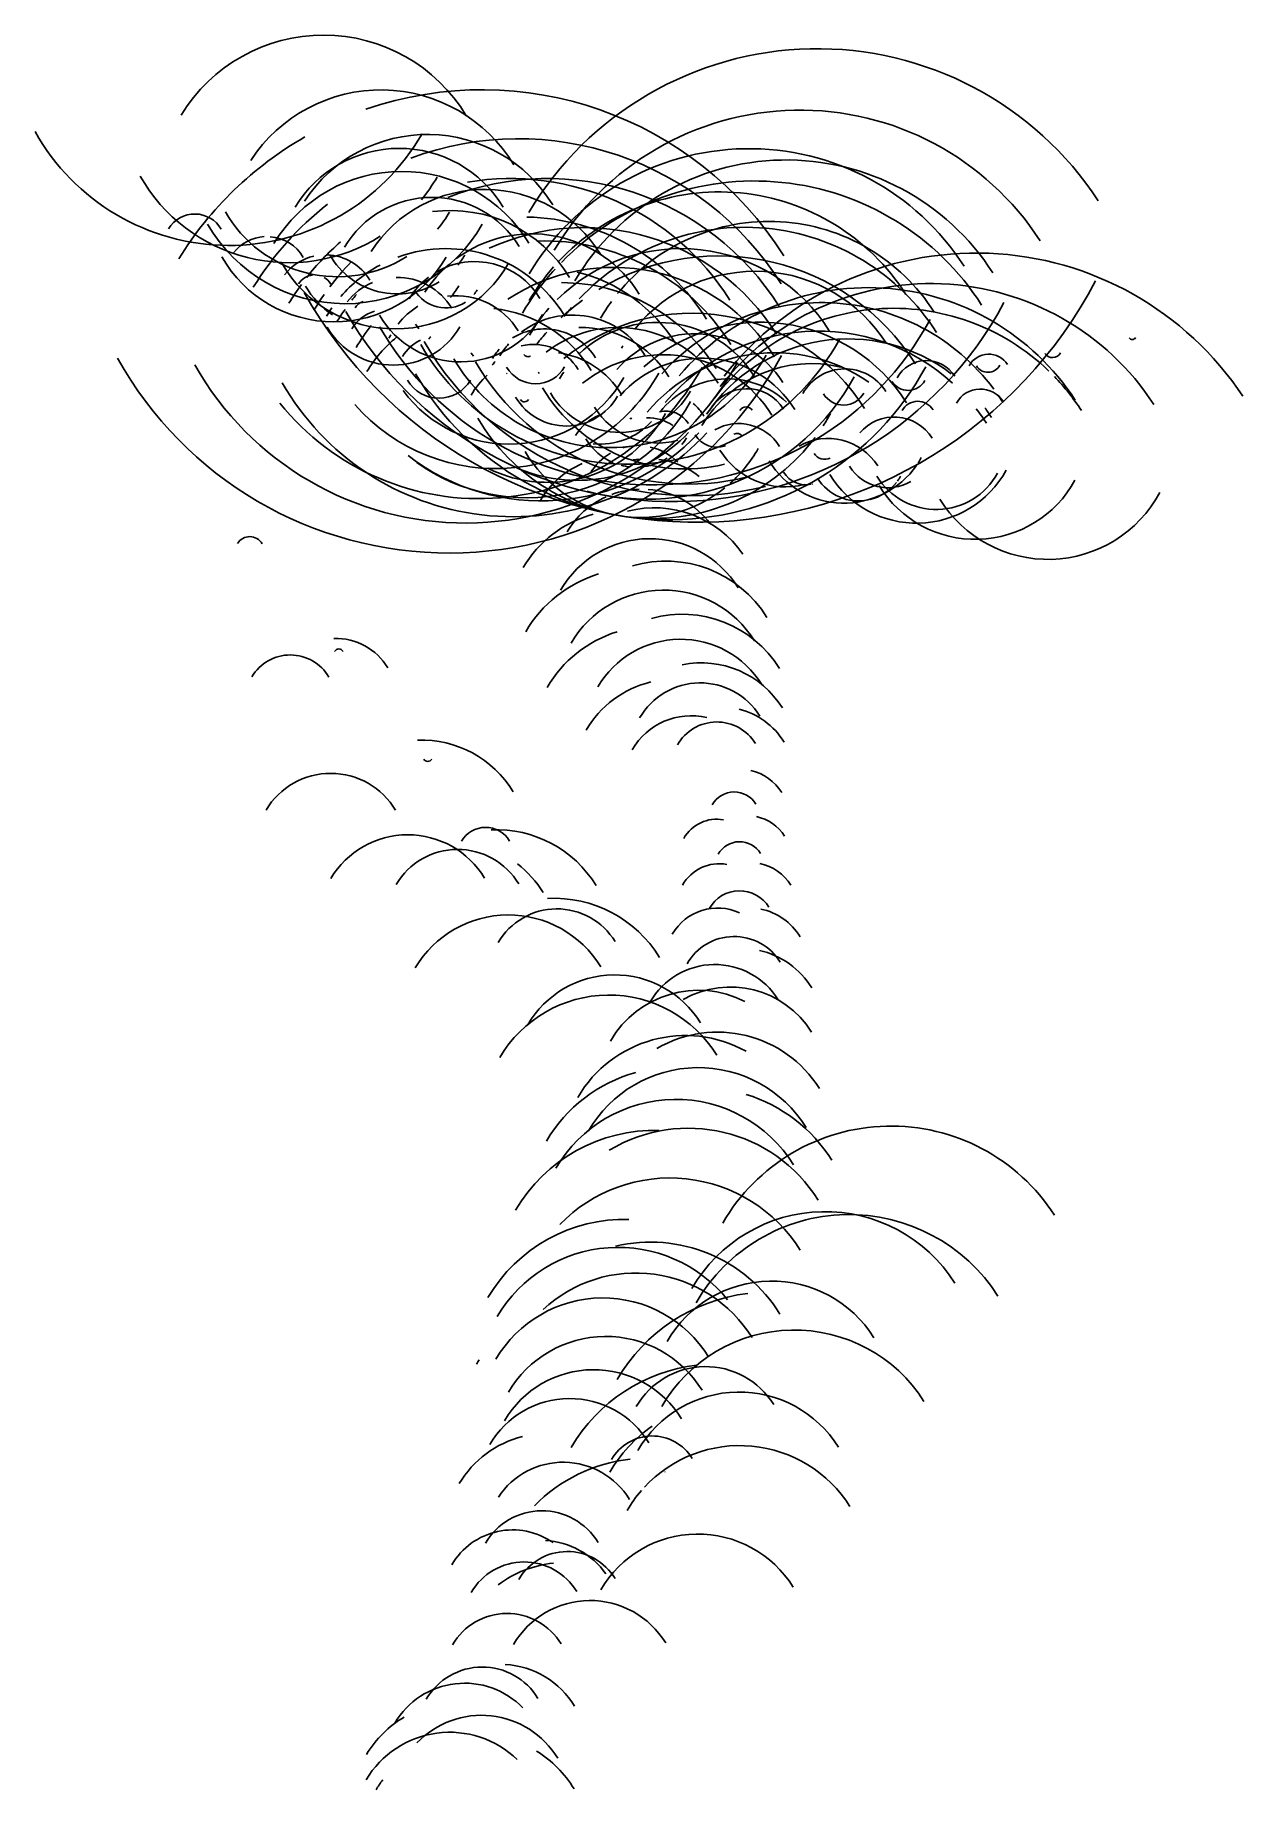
# Model space of a CAD drawing. Extents: x -1.14 to 1.49, y -0.72 to 3.1.
import ezdxf

# ---------------------------------------------------------------- set-up
doc = ezdxf.new("R2010")
doc.units = 0

msp = doc.modelspace()

# ---------------------------------------------------------------- linework, layer by layer
at = {"layer": 'drawinglayer'}
for centre, radius, start, end in [((-0.5107, 2.7367), 0.3628, 31.0999, 148.6536), ((0.5637, 2.3394), 0.7305, 33.1626, 149.2071), ((-0.3858, 2.6415), 0.3386, 31.2145, 146.8433), ((-0.1655, 2.2041), 0.7764, 32.3032, 109.0413), ((0.5265, 2.3143), 0.6219, 32.8761, 149.3756), ((-0.7161, 3.1256), 0.4839, 209.2092, 330.1478), ((-0.1655, 2.2041), 0.7764, 119.7938, 148.2515), ((-0.2845, 2.5643), 0.3189, 31.2718, 147.0119), ((-0.0868, 2.1977), 0.6761, 32.2459, 110.2619), ((-0.3461, 2.5888), 0.2642, 31.0999, 149.0535), ((0.4151, 2.2963), 0.556, 32.6469, 149.3754), ((0.4964, 2.2939), 0.5338, 32.7042, 149.5131), ((-0.586, 2.9762), 0.3721, 209.553, 302.3067), ((-0.3411, 2.4789), 0.3239, 31.2145, 148.9392), ((-0.586, 2.9762), 0.3721, 320.7641, 330.0704), ((-0.1596, 2.4691), 0.2946, 31.3864, 147.2184), ((-0.0229, 2.1924), 0.5948, 32.1313, 111.4416), ((-0.1042, 2.2237), 0.5636, 32.0167, 99.541), ((0.3508, 2.2777), 0.4804, 32.3604, 136.7438), ((0.4273, 2.1946), 0.5874, 32.7042, 135.7143), ((-0.4804, 2.8551), 0.2815, 209.8967, 302.404), ((-0.0868, 2.1977), 0.6761, 127.8725, 148.5448), ((-0.2748, 2.5248), 0.2215, 31.0999, 149.2259), ((-0.2349, 2.4137), 0.304, 31.3291, 97.3639), ((-0.4804, 2.8551), 0.2815, 320.7641, 330.0085), ((-0.7909, 2.6436), 0.0665, 30.1832, 148.9114), ((-0.4641, 2.8595), 0.3446, 209.7821, 330.159), ((0.0559, 2.186), 0.4945, 32.074, 114.6367), ((-0.0777, 2.2322), 0.4714, 31.8448, 88.8406), ((0.4062, 2.1867), 0.4945, 32.475, 136.807), ((0.4592, 2.2688), 0.4251, 32.4177, 140.9056), ((-0.634, 2.5691), 0.0919, 93.495, 141.9159), ((-0.634, 2.5691), 0.0919, 30.4124, 85.5379), ((-0.1042, 2.2237), 0.5636, 130.9665, 141.8129), ((-0.0583, 2.3919), 0.275, 31.501, 126.5077), ((-0.03, 2.1738), 0.4778, 31.9021, 91.8929), ((-0.4879, 2.757), 0.2816, 209.8394, 329.9999), ((-0.3548, 2.7442), 0.2842, 210.0113, 330.1637), ((-0.5069, 2.5087), 0.1125, 102.777, 142.0634), ((-0.5069, 2.5087), 0.1125, 30.6416, 87.8251), ((-0.0229, 2.1924), 0.5948, 135.9512, 142.8585), ((-0.3502, 2.7058), 0.1697, 210.2405, 302.5226), ((-0.245, 2.3329), 0.3019, 118.1895, 139.091), ((-0.245, 2.3329), 0.3019, 31.3291, 110.2181), ((-0.0583, 2.3919), 0.275, 130.5081, 147.3847), ((-0.1815, 2.441), 0.1656, 31.0999, 120.4376), ((-0.3502, 2.7058), 0.1697, 320.7641, 329.933), ((0.2666, 2.2533), 0.3815, 32.074, 134.8134), ((0.3501, 2.1125), 0.5063, 32.4177, 121.0897), ((0.9097, 1.929), 0.6961, 33.5064, 142.0259), ((-0.5299, 2.537), 0.0407, 96.7609, 149.285), ((0.3013, 3.019), 0.9798, 209.3238, 332.3581), ((-0.5299, 2.537), 0.0407, 30.4697, 59.9744), ((-0.35, 2.4342), 0.1379, 113.1475, 142.2436), ((-0.35, 2.4342), 0.1379, 30.8708, 91.1748), ((-0.1815, 2.441), 0.1656, 127.4141, 149.4505), ((0.1198, 2.1807), 0.4132, 31.9594, 123.6969), ((0.4273, 2.1946), 0.5874, 137.6701, 149.3281), ((0.3508, 2.2777), 0.4804, 138.7014, 149.4493), ((0.0075, 2.1655), 0.3952, 31.7875, 90.0172), ((-0.0429, 2.2433), 0.3508, 31.6729, 76.0997), ((0.4291, 2.2485), 0.337, 32.1886, 141.0186), ((-0.1042, 2.2237), 0.5636, 143.8007, 148.7463), ((-0.3835, 2.6503), 0.1928, 210.1832, 236.004), ((-0.0229, 2.1924), 0.5948, 144.8321, 148.7823), ((-0.0777, 2.2322), 0.4714, 140.0765, 142.0189), ((-0.2447, 2.5847), 0.0791, 210.527, 302.6175), ((-0.2228, 2.3738), 0.1585, 31.0426, 96.4404), ((-0.3835, 2.6503), 0.1928, 320.7641, 329.941), ((-0.2447, 2.5847), 0.0791, 320.7641, 329.8727), ((0.3501, 2.1125), 0.5063, 125.9817, 132.7962), ((0.6747, 2.0134), 0.5365, 32.9334, 140.0514), ((0.8105, 1.9783), 0.5803, 33.1626, 142.0937), ((-0.245, 2.3329), 0.3019, 145.1185, 149.0997), ((-0.0777, 2.2322), 0.4714, 145.0039, 148.9614), ((0.2486, 2.9014), 0.8173, 209.6102, 331.9613), ((-0.3763, 2.4173), 0.0845, 106.1001, 149.3815), ((-0.4168, 2.4908), 0.0295, 105.0115, 149.4449), ((-0.212, 2.5934), 0.2052, 210.3551, 330.1699), ((-0.2228, 2.3738), 0.1585, 121.3408, 142.3881), ((-0.1715, 2.2212), 0.285, 31.3864, 83.6748), ((0.0311, 2.3051), 0.1851, 31.3864, 126.7988), ((0.2666, 2.2533), 0.3815, 138.7587, 149.5468), ((0.291, 2.0498), 0.4443, 32.2459, 128.8775), ((0.4062, 2.1867), 0.4945, 139.7327, 142.6568), ((0.4592, 2.2688), 0.4251, 143.858, 149.6838), ((0.5729, 2.05), 0.4673, 36.6576, 138.0819), ((0.73, 2.0183), 0.4865, 45.9968, 143.1147), ((-0.3586, 2.5482), 0.1671, 210.2405, 329.9177), ((-0.03, 2.1738), 0.4778, 142.0819, 149.0056), ((0.2059, 2.806), 0.6856, 209.8394, 331.6403), ((0.0559, 2.186), 0.4945, 148.0979, 149.0749), ((-0.3763, 2.4173), 0.0845, 30.6989, 38.6053), ((-0.0305, 2.3296), 0.1304, 31.2145, 121.7786), ((0.3501, 2.1125), 0.5063, 137.7274, 141.5809), ((0.1306, 2.2073), 0.2558, 31.6729, 127.8739), ((0.2163, 2.227), 0.2471, 31.7302, 133.963), ((0.0493, 2.2386), 0.2246, 31.501, 91.1051), ((0.2976, 2.2246), 0.2249, 31.7875, 139.0588), ((0.4397, 2.0978), 0.3769, 32.3032, 132.1705), ((0.566, 2.0211), 0.4341, 47.6584, 140.0711), ((-0.1715, 2.2212), 0.285, 129.2476, 149.2219), ((-0.2615, 2.3546), 0.0895, 115.382, 149.5091), ((0.1532, 2.6884), 0.5232, 210.1259, 331.2453), ((0.2887, 2.7671), 0.67, 209.954, 284.0353), ((-0.2689, 2.4303), 0.0149, 122.4294, 149.6522), ((-0.2615, 2.3546), 0.0895, 30.8708, 36.8013), ((-0.0305, 2.3296), 0.1304, 138.7014, 149.7005), ((0.0311, 2.3051), 0.1851, 138.7014, 148.668), ((-0.0535, 2.3132), 0.113, 31.1572, 103.8153), ((-0.0255, 2.2197), 0.1901, 31.3291, 82.0028), ((0.4291, 2.2485), 0.337, 148.8428, 149.823), ((0.4709, 2.0465), 0.3616, 55.3933, 140.0586), ((0.6307, 2.0676), 0.3707, 52.7004, 146.1031), ((1.0759, 2.4174), 0.0199, 212.3032, 331.2515), ((1.2495, 2.4449), 0.00801, 212.5323, 331.4151), ((-0.2382, 2.7965), 0.8244, 209.0373, 331.4274), ((-0.2019, 2.7133), 0.6759, 209.3811, 331.1573), ((-0.1724, 2.646), 0.5555, 218.7203, 330.94), ((0.2405, 2.6806), 0.6362, 210.0113, 331.5767), ((0.1104, 2.593), 0.3915, 210.3551, 330.9259), ((0.2832, 2.658), 0.5358, 210.2405, 283.945), ((-0.0535, 2.3132), 0.113, 137.7274, 142.7138), ((-0.0495, 2.414), 0.0732, 210.8135, 330.0906), ((-0.0659, 2.4096), 0.0101, 210.9281, 303.8852), ((0.2285, 2.1253), 0.2785, 31.8448, 129.0054), ((0.3139, 2.1595), 0.2368, 31.8448, 139.0627), ((0.5503, 2.1076), 0.2769, 76.4209, 149.1051), ((0.624, 2.268), 0.1051, 31.9594, 150.5047), ((0.8013, 2.3181), 0.0731, 32.1313, 150.7663), ((0.9368, 2.3564), 0.0486, 32.2459, 150.9643), ((0.9352, 2.3952), 0.0296, 212.1313, 331.1173), ((-0.0982, 2.6297), 0.5786, 209.7248, 316.83), ((-0.1361, 2.5629), 0.407, 221.0694, 330.6741), ((-0.1066, 2.4955), 0.2865, 216.3139, 330.4602), ((-0.2597, 2.3885), 0.0794, 210.527, 329.8556), ((-0.0255, 2.2197), 0.1901, 132.6854, 149.5863), ((-0.0766, 2.3414), 0.0412, 146.8374, 149.8268), ((-0.0766, 2.3414), 0.0412, 30.9853, 35.9727), ((0.276, 2.5153), 0.3602, 210.5843, 283.8285), ((0.2163, 2.227), 0.2471, 145.8061, 149.7556), ((0.1943, 2.6024), 0.5131, 255.1031, 331.2711), ((0.3692, 2.1644), 0.1868, 46.9136, 142.1843), ((0.7616, 2.3677), 0.0415, 211.8448, 330.9499), ((0.73, 2.0183), 0.4865, 32.8761, 44.0053), ((-0.0691, 2.5017), 0.4091, 234.3047, 330.756), ((0.0175, 2.3769), 0.1283, 210.7562, 330.2809), ((-0.0734, 2.3115), 0.0102, 210.8708, 329.9348), ((0.1343, 2.411), 0.1762, 210.8135, 330.5134), ((0.2142, 2.2073), 0.1206, 31.501, 48.5624), ((0.4107, 2.2362), 0.0937, 31.6729, 150.2859), ((0.6208, 2.3454), 0.0511, 211.6729, 330.8127), ((0.7826, 2.2633), 0.0391, 32.074, 150.8129), ((0.9186, 2.2698), 0.0594, 32.2459, 150.9228), ((0.5729, 2.05), 0.4673, 32.6469, 34.6617), ((0.206, 2.4889), 0.4415, 210.3551, 323.1154), ((-0.0224, 2.4201), 0.2941, 243.6439, 330.5736), ((0.1267, 2.1763), 0.1028, 111.1994, 149.9403), ((0.0917, 2.3606), 0.1513, 264.1558, 317.4058), ((0.2171, 2.3722), 0.1606, 210.9281, 285.5901), ((0.158, 2.2673), 0.00261, 211.2145, 317.2553), ((0.1948, 2.17), 0.0967, 55.5079, 91.4499), ((0.2342, 2.2238), 0.0576, 31.3864, 103.5012), ((0.3925, 2.1495), 0.1045, 31.6729, 119.6767), ((0.4091, 2.2749), 0.0155, 31.5583, 150.4405), ((0.206, 2.4889), 0.4415, 327.1239, 331.1372), ((0.7311, 2.1706), 0.0976, 32.074, 139.9263), ((0.566, 2.0211), 0.4341, 32.5896, 37.6127), ((0.6307, 2.0676), 0.3707, 32.5323, 36.5759), ((-0.0375, 2.5575), 0.472, 232.2421, 316.7441), ((0.0419, 2.463), 0.3327, 247.7692, 316.633), ((0.1689, 2.2856), 0.1267, 210.9281, 247.2497), ((0.1689, 2.2856), 0.1267, 322.4829, 330.4527), ((0.3459, 2.2583), 0.0558, 211.3291, 288.8081), ((0.3886, 2.2186), 0.014, 31.501, 118.781), ((0.5876, 2.0947), 0.1269, 31.9594, 120.0414), ((0.1796, 2.3421), 0.2925, 210.6416, 308.7561), ((0.1742, 2.0854), 0.1204, 120.1949, 149.9601), ((0.1742, 2.0854), 0.1204, 96.3598, 106.3119), ((0.1689, 2.2856), 0.1267, 278.4225, 302.4924), ((0.1742, 2.0854), 0.1204, 44.5072, 77.4589), ((0.4948, 2.2831), 0.167, 211.2718, 284.2181), ((0.1796, 2.3421), 0.2925, 311.7686, 330.8023), ((0.5801, 2.2035), 0.0274, 211.6729, 296.2456), ((0.6226, 2.2723), 0.1915, 327.1812, 331.0963), ((0.1275, 1.9896), 0.1925, 113.0902, 149.7612), ((0.1689, 2.2856), 0.1267, 255.275, 264.364), ((0.1956, 1.9986), 0.179, 96.4171, 100.3746), ((0.1956, 1.9986), 0.179, 51.6118, 82.5082), ((0.6226, 2.2723), 0.1915, 211.3864, 325.1993), ((0.5394, 2.1779), 0.0573, 211.5583, 281.2637), ((0.7802, 2.259), 0.2219, 211.501, 331.3311), ((0.7177, 2.2124), 0.0981, 211.6729, 300.5625), ((0.8229, 2.2192), 0.1521, 211.7302, 331.2382), ((0.6535, 2.1903), 0.1048, 324.0872, 330.9565), ((0.1811, 1.9242), 0.187, 91.4324, 110.2461), ((0.1811, 1.9242), 0.187, 36.6003, 85.4569), ((0.5394, 2.1779), 0.0573, 283.2353, 284.256), ((0.6535, 2.1903), 0.1048, 211.6156, 281.5469), ((0.6535, 2.1903), 0.1048, 283.5218, 322.132), ((0.908, 2.2483), 0.2464, 211.6156, 331.5198), ((1.0657, 2.235), 0.2767, 211.7875, 331.7505), ((0.1811, 1.9242), 0.187, 114.2361, 149.8347), ((0.2092, 1.8362), 0.2344, 34.7096, 104.3383), ((0.1423, 1.8127), 0.2529, 105.1834, 149.6576), ((-0.6712, 1.9769), 0.031, 30.2978, 149.1322), ((0.1999, 1.778), 0.2254, 31.6729, 149.7798), ((0.2346, 1.696), 0.2585, 31.7875, 106.3562), ((0.17, 1.6599), 0.2791, 107.1887, 149.6376), ((0.2291, 1.6589), 0.2326, 31.7302, 149.7994), ((0.2696, 1.5896), 0.2493, 31.8448, 105.4526), ((0.2082, 1.5439), 0.2691, 107.3033, 149.7022), ((-0.4839, 1.6549), 0.1315, 30.6989, 91.8585), ((-0.4775, 1.7527), 0.0106, 30.4697, 149.4102), ((0.2663, 1.5765), 0.2079, 31.7302, 149.8917), ((-0.5831, 1.6527), 0.0976, 30.527, 149.1037), ((0.3115, 1.5256), 0.2075, 31.7875, 101.616), ((0.2538, 1.4741), 0.2235, 103.4645, 149.8461), ((0.3092, 1.5372), 0.1523, 31.6729, 150.0525), ((0.2893, 1.4702), 0.1478, 76.7647, 150.0384), ((0.3453, 1.5057), 0.0987, 31.6156, 150.201), ((0.3544, 1.476), 0.1612, 31.7302, 75.8959), ((-0.2967, 1.3329), 0.232, 31.0999, 92.2849), ((-0.495, 1.3284), 0.1642, 30.7562, 149.0754), ((-0.2838, 1.5286), 0.00984, 210.6416, 329.6847), ((0.3971, 1.3958), 0.105, 31.6729, 77.9597), ((0.3832, 1.3971), 0.055, 31.5583, 150.3319), ((0.3454, 1.3097), 0.0832, 79.8586, 150.2321), ((0.4134, 1.307), 0.0932, 31.6729, 78.9909), ((-0.3274, 1.164), 0.195, 30.9853, 149.216), ((-0.1581, 1.314), 0.061, 30.9281, 149.6902), ((-0.1338, 1.1167), 0.2531, 31.3291, 92.6598), ((0.3948, 1.29), 0.0538, 31.6156, 150.3476), ((-0.2189, 1.1718), 0.1553, 31.0426, 149.4267), ((-0.2234, 1.1176), 0.2229, 31.1572, 52.8978), ((0.3506, 1.2037), 0.0923, 79.8586, 150.2198), ((0.4189, 1.1953), 0.1028, 31.7302, 79.0077), ((0.3947, 1.1618), 0.0752, 31.6156, 150.3046), ((-0.1085, 0.9492), 0.2353, 31.3291, 149.3969), ((-0.0029, 1.0493), 0.1483, 31.2718, 149.6969), ((-0.0093, 0.9514), 0.2693, 31.501, 92.9458), ((0.3467, 1.0861), 0.1134, 64.8472, 150.1733), ((0.4132, 1.0669), 0.1333, 31.7875, 78.0103), ((0.3829, 1.0195), 0.118, 31.7302, 150.2054), ((0.3408, 0.9141), 0.1624, 31.7302, 150.0686), ((0.3967, 0.929), 0.183, 31.8448, 77.0006), ((0.1228, 0.8347), 0.2192, 31.6156, 149.7023), ((0.1104, 0.7344), 0.2757, 31.6729, 149.5748), ((0.3053, 0.7988), 0.2216, 62.8991, 149.9096), ((0.3745, 0.8193), 0.2082, 31.9021, 119.5223), ((0.2771, 0.6503), 0.2716, 60.8937, 149.7774), ((0.3468, 0.6683), 0.2611, 31.9594, 120.3907), ((0.256, 0.527), 0.3265, 105.4126, 149.6435), ((0.3049, 0.5755), 0.2766, 31.9021, 149.7995), ((0.2559, 0.481), 0.302, 31.9021, 149.6922), ((0.31, 0.4715), 0.337, 32.074, 72.9248), ((0.2107, 0.3632), 0.3524, 88.5103, 149.5393), ((0.2834, 0.3873), 0.3329, 32.0167, 121.1643), ((0.7243, 0.3018), 0.4231, 32.7615, 149.9903), ((0.2432, 0.2777), 0.3342, 31.9594, 135.8355), ((0.5807, 0.2041), 0.3345, 32.3604, 150.0015), ((0.1444, 0.1765), 0.3452, 88.3957, 149.4759), ((0.6331, 0.148), 0.3843, 32.5323, 149.963), ((0.1306, 0.1554), 0.3055, 38.7776, 149.5389), ((0.2007, 0.1402), 0.3321, 31.9021, 103.2785), ((0.1693, 0.1079), 0.2971, 31.7875, 132.8182), ((0.4644, 0.1248), 0.2627, 32.074, 150.0106), ((0.1821, 0.1863), 0.3809, 149.4491, 149.473), ((0.0973, 0.0807), 0.27, 31.6729, 149.5708), ((0.4593, -0.0201), 0.3835, 96.9901, 149.7659), ((0.514, -0.0528), 0.3337, 32.3032, 149.927), ((0.1037, 0.021), 0.2459, 31.6156, 149.6264), ((0.1112, 0.0356), 0.336, 147.4677, 149.4554), ((0.077, -0.03), 0.2246, 31.5583, 149.6378), ((0.3446, -0.1595), 0.3664, 96.7036, 149.6673), ((0.3208, 0.0271), 0.1742, 31.7302, 150.022), ((0.0252, -0.0701), 0.2019, 31.4437, 149.6224), ((0.3939, -0.1088), 0.2547, 32.0167, 149.9458), ((-0.025, -0.1653), 0.2207, 103.8083, 149.5253), ((0.3908, -0.1908), 0.3222, 125.3515, 149.8083), ((0.2045, -0.0521), 0.1024, 31.4437, 150.0314), ((0.395, -0.2537), 0.2831, 32.074, 137.143), ((0.0108, -0.1755), 0.1687, 31.3291, 146.6841), ((0.1944, -0.342), 0.3439, 96.3598, 135.7412), ((0.0368, -0.1777), 0.2466, 37.51, 37.5171), ((0.395, -0.2537), 0.2831, 139.1025, 149.8906), ((-0.0353, -0.2552), 0.1426, 31.2145, 149.6703), ((-0.0991, -0.3075), 0.1534, 55.0496, 149.5732), ((-0.0368, -0.3496), 0.1724, 35.2825, 86.9356), ((0.3038, -0.4074), 0.2443, 31.8448, 149.8625), ((-0.0739, -0.3576), 0.1337, 31.1572, 149.6427), ((0.0146, -0.468), 0.2427, 95.9588, 126.6882), ((0.0196, -0.3231), 0.1219, 31.2718, 149.7767), ((-0.1115, -0.4736), 0.1376, 31.1572, 149.5905), ((0.0693, -0.5007), 0.1929, 31.4437, 149.6923), ((-0.1652, -0.594), 0.1414, 31.0999, 149.5189), ((-0.1262, -0.6362), 0.1894, 31.2145, 86.7305), ((-0.2037, -0.6643), 0.1765, 43.9915, 149.402), ((-0.2181, -0.7614), 0.2316, 120.3095, 149.2736), ((-0.167, -0.7515), 0.1938, 31.1572, 136.4022), ((-0.2362, -0.8061), 0.2115, 45.9395, 149.2924), ((-0.1804, -0.8484), 0.2513, 31.2718, 57.9542), ((-0.1804, -0.8484), 0.2513, 143.2851, 149.2791)]:
    msp.add_arc(centre, radius, start, end, dxfattribs=at)

doc.saveas('drawing.dxf')
